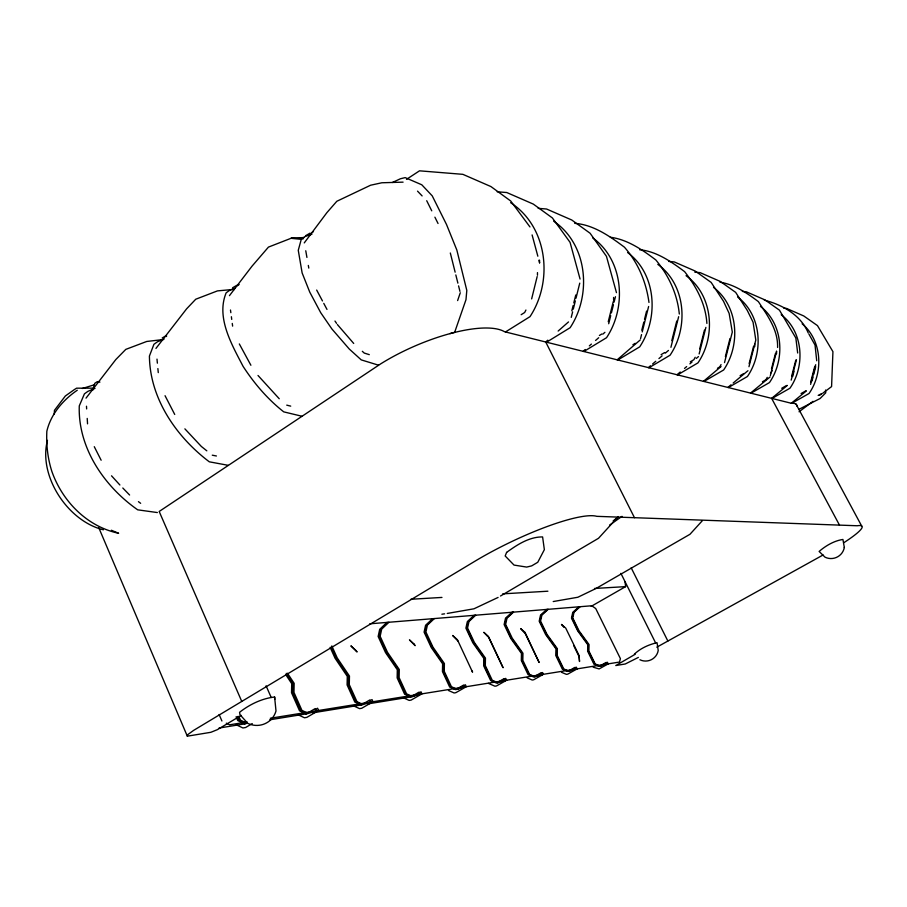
<?xml version="1.0" encoding="UTF-8"?>
<svg xmlns="http://www.w3.org/2000/svg" width="907" height="907" viewBox="0 0 907 907"><rect width="100%" height="100%" fill="white"/><g stroke="black" fill="none" stroke-linecap="round" stroke-linejoin="round"><path stroke-width="1.36" d="M607.565 663.981L599.799 666.248L594.595 664.071L588.28 651.135L588.382 644.605L578.383 630.887L572.124 618.075L573.405 612.304L579.505 606.76M496.05 682.393L491.447 680.409L484.497 665.681L484.633 658.255L473.613 642.655L466.731 628.086L468.171 621.544L474.917 615.263M410.52 696.213L405.576 694.002L398.128 677.778L398.298 669.627L386.495 652.428L379.149 636.408L380.702 629.22L387.958 622.338M286.227 673.357L292.938 683.493L292.746 692.551L300.739 710.6L306.283 713.185M292.938 683.493L292.746 692.551L300.739 710.6M361.02 704.206L355.907 701.871L348.197 684.774L348.367 676.191L336.146 658.085L331.248 647.235L336.146 658.085M54.205 414.42L54.477 410.315L65.349 395.985L74.431 389.534L76.573 388.185L93.534 388.151M531.649 298.902L537.159 276.556M571.818 310.852L573.133 305.557M573.791 302.915L575.764 294.979M571.251 317.371L572.612 311.895M573.292 309.151L575.333 300.931M576.013 298.199L579.754 283.131M608.246 321.702L613.268 301.6M608.688 323.742L610.717 315.636M611.397 312.926L613.427 304.82M614.096 302.11L615.456 296.702M641.782 330.205L643.845 322.019M644.526 319.287L646.589 311.09M640.535 338.64L641.544 334.615M642.224 331.939L648.618 306.498M671.804 340.613L676.758 321.01M670.908 347.313L678.651 316.702M699.682 348.9L704.456 330.114M699.138 353.945L705.884 327.404M725.385 356.553L729.988 338.504M724.512 362.607L732.312 332.064L729.149 313.425L723.537 301.317L711.156 282.417L695.204 271.057L674.275 261.93L668.754 261.42M749.137 363.616L753.581 346.259M748.967 366.711L755.803 340.057L753.082 322.246L747.3 310.443L735.656 292.371L720.215 281.408L700.136 272.644L694.785 272.145M771.494 368.888L775.462 353.447M770.338 375.657L776.551 351.497M791.641 376.269L795.802 360.136M791.187 380.135L796.448 359.784M792.65 376.564L794.033 371.201M810.733 381.949L814.769 366.371M810.609 384.364L815.71 364.716M812.014 380.929L813.023 377.04M813.692 374.455L815.71 366.677M92.707 390.327L94.816 383.287L97.174 381.745L99.929 382.108M47.47 440.337C38.015 476.062 67.957 521.31 103.421 529.79M457.627 300.58L460.291 292.746M241.251 715.374L217.295 729.693L210.843 732.3L187.318 736.178L187.942 734.489L193.633 730.373L474.928 561.229A93.104 18.412 -25.9 0 1 596.783 516.332L857.172 525.754A61.064 7.8 -27.2 0 1 843.884 542.658M525.924 310.035L524.654 312.507L521.151 314.706M695.193 357.279L693.912 359.671L690.272 361.825M721.042 364.591L719.807 366.893L717.46 368.265M767.243 377.357L765.939 379.75L762.424 381.768M770.939 372.89L772.242 370.498M304.253 242.906L326.894 212.646L336.826 201.275L370.612 185.221L381.836 182.772L403.082 182.148M229.448 295.659L251.999 266.204L268.449 247.101L290.988 238.314L304.117 237.487M86.018 398.139L115.824 359.546L125.801 349.376L146.741 341.463L163.237 339.547M155.947 348.424L186.615 308.833L195.753 299.219L217.476 290.886L233.621 289.412M634.39 654.14C640.421 648.358 648.89 644.503 657.053 642.723L658.221 650.5C656.702 658.924 647.519 663.493 639.866 659.74M702.347 520.686L689.966 534.291L596.012 588.496L577.861 597.248L553.225 601.545M386.96 622.417L379.693 629.311L378.14 636.499L385.498 652.541L397.311 669.751L397.153 677.914L404.601 694.161L410.769 696.916L419.102 692.12L420.043 694.161M388.944 622.247L381.7 629.129L380.146 636.306L387.493 652.314L399.284 669.491L399.125 677.642L406.574 693.844L411.495 696.054M432.582 618.71L425.576 625.286L424.091 632.134L431.199 647.417L442.605 663.788L442.457 671.565L449.657 687.018L455.609 689.649L463.636 685.057L464.543 686.996M433.478 618.631L426.494 625.206L424.998 632.043L432.117 647.315L443.5 663.675L443.353 671.441L450.552 686.882L455.314 688.98M434.385 618.563L427.401 625.127L425.905 631.964L433.013 647.213L444.396 663.55L444.26 671.316L451.448 686.746L456.198 688.832M474.089 615.331L467.343 621.612L465.903 628.166L472.785 642.746L483.816 658.369L483.68 665.795L490.642 680.533L496.39 683.028L504.122 678.629L505.006 680.488L506.605 680.227L505.732 678.379L498.011 682.767L492.263 680.273L485.313 665.568L485.449 658.153L474.44 642.553L467.558 628.007L468.998 621.476L475.733 615.195M512.024 612.248L505.505 618.268L504.122 624.538L510.788 638.483L521.457 653.414L521.332 660.511L528.067 674.604L533.622 676.985L541.094 672.767L541.944 674.536L543.406 674.298L542.556 672.541L535.107 676.747M512.784 612.18L506.265 618.2L504.882 624.458L511.548 638.392L522.205 653.312L522.069 660.409L528.815 674.491L533.248 676.395M513.532 612.123L507.024 618.132L505.641 624.39L512.296 638.301L522.954 653.221L522.829 660.307L529.563 674.377L533.996 676.271M546.83 609.413L540.515 615.195L539.189 621.204L545.651 634.56L555.98 648.868L555.866 655.682L562.385 669.173L567.759 671.441L574.981 667.393L575.798 669.094L577.147 668.867L576.33 667.189L569.12 671.225M547.522 609.357L541.218 615.139L539.892 621.136L546.343 634.481L556.66 648.777L556.547 655.58L563.066 669.071L567.363 670.885M548.213 609.3L541.921 615.071L540.583 621.068L547.034 634.412L557.351 648.686L557.238 655.489L563.757 668.958L568.043 670.772M578.87 606.817L572.759 612.361L571.478 618.132L577.748 630.966L587.747 644.684L587.645 651.226L593.972 664.173L599.164 666.35L606.148 662.45L606.953 664.071L608.189 663.879L607.395 662.257L600.423 666.146L595.23 663.981L588.915 651.045L589.017 644.514L579.029 630.818L572.77 618.007L574.052 612.248L580.14 606.704M547.794 340.182L545.719 341.996L634.481 517.693M558.145 331.055L568.496 321.94M583.088 351.326L585.174 349.512M589.335 345.896L591.409 344.082M595.57 340.465L598.688 337.744M602.849 334.127L604.924 332.313M617.168 359.818L640.195 339.978M648.358 367.607L650.466 365.793M652.587 363.99L655.761 361.281M658.936 358.571L662.11 355.861M665.284 353.152L668.459 350.442M677.007 374.75L680.227 372.029M684.524 368.401L686.667 366.587M689.887 363.854L692.03 362.04M696.327 358.412L698.469 356.598M613.121 520.981L618.336 516.582L598.507 538.293L500.505 596.012M703.435 381.348L721.065 366.541M727.868 387.436L731.042 384.795M733.151 383.037L747.946 370.714M750.543 393.094L769.986 377.006M787.344 385.43L771.63 398.354L839.474 525.108M241.761 701.428L159.179 511.48L380.566 363.945A90.632 29.307 -23.5 0 1 504.541 331.724L791.301 403.264L806.368 390.94M166.072 336.576L166.661 336.1M237.509 285.671L239.153 284.492M311.77 232.748L313.482 231.534M822.853 393.128L831.583 386.597L832.932 351.655L817.468 325.613L803.772 315.965L786.505 308.425L783.773 308.153M799.056 411.778L813.023 401.325M77.265 390.237C63.071 399.908 50.803 414.204 46.847 431.199C46.189 444.827 47.697 458.364 51.846 471.379C62.334 501.288 87.049 526.638 118.624 533.271L111.368 530.244M609.572 525.108L622.021 516.355M406.506 179.359L419.51 170.822L462.865 174.337L490.914 186.559L510.698 200.991L529.949 226.931M505.505 331.939L530.017 316.634C553.451 280.909 547.805 226.943 510.641 202.692M546.581 342.188L570.14 327.688C591.931 294.673 587.713 244.346 553.678 221.172M599.391 335.477L601.794 334.003M583.87 351.485L606.534 337.71C626.873 307.076 623.801 260.105 592.645 237.838M632.916 344.717L635.229 343.322M617.871 359.966L639.707 346.848C658.901 318.142 656.498 274.005 627.667 252.577M661.09 354.66L664.638 352.551M648.993 367.732L670.069 355.215C688.821 327.472 685.987 284.719 657.802 264.368M247.033 722.482L244.686 723.877L237.77 720.566L236.103 716.745M252.259 723.559L245.604 727.516L242.895 727.958L236.171 724.738M677.597 374.874L697.948 362.891C716.111 336.27 713.185 295.149 686.043 275.694M498.079 597.43L473.942 608.801L447.276 613.449M315.341 709.546L317.586 708.22L318.595 710.487L306.883 717.358L304.469 717.766L298.188 714.818M703.968 381.45L723.65 369.977C740.758 344.977 738.593 306.339 713.571 287.417M236.931 285.252L232.611 287.757L233.666 289.968M162.194 337.982L166.457 335.499M369.875 700.839L372.029 699.592L373.004 701.723L361.746 708.265L359.58 708.628L353.526 705.861M305.738 235.627L310.103 233.099M740.112 375.668L743.74 373.559M728.366 387.538L747.413 376.518C764 352.46 761.778 315.194 737.618 297.031M412.73 696.61L421.041 691.814L421.982 693.844L411.154 700.079L409.193 700.408L403.366 697.789M750.996 393.185L769.453 382.584C785.383 359.603 783.387 323.98 760.451 306.407M591.194 606.352L625.592 586.636L625.025 581.602M457.389 689.354L460.824 687.393M463.114 686.089L465.404 684.774L466.311 686.712L455.87 692.665L454.101 692.971L448.477 690.488M781.709 388.287L786.584 385.498M772.05 398.434L789.94 388.23C805.427 366.043 803.375 331.611 781.188 314.695M801.085 393.547L805.824 390.86M791.686 403.332L809.044 393.502C823.613 372.641 822.264 340.544 802.151 323.81M506.605 680.227L496.548 685.93L494.927 686.202L488.408 683.368M543.406 674.298L533.69 679.774L532.216 680.023L527.171 677.858M577.147 668.867L567.759 674.128L566.399 674.354L561.524 672.291M608.189 663.879L599.108 668.935L593.133 667.167M635.183 654.287L615.774 665.545L625.274 663.981L638.347 657.428M656.793 647.19L823.103 554.971M799.101 409.238L820.087 398.524L825.721 392.856L825.563 390.044M818.182 395.418L821.833 393.559M819.146 395.395L821.583 394.16M392.368 182.5L400.429 178.758L405.168 177.613L421.789 184.79L432.231 195.867L446.516 224.505L456.845 250.06L466.81 290.421L465.983 299.684L454.656 332.336L449.951 333.629M94.997 388.377L87.922 391.348L84.43 393.842L79.272 405.917C77.843 447.922 104.305 486.481 137.705 509.836L157.353 512.557M164.042 339.139L157.569 341.712L153.929 344.297L149.417 356.077C149.848 398.536 176.355 436.913 209.302 461.81L228.224 465.325M234.788 288.324L229.947 290.115L226.16 292.802C215.9 317.597 231.795 344.547 243.042 366.292C254.175 383.434 267.644 399.205 283.755 411.869L301.895 416.234M82.435 388.479L94.351 384.772M311.929 234.221L305.228 236.444L301.294 239.244L298.267 250.321L302.133 272.939L309.763 292.145L320.715 312.688L331.951 329.037L349.24 348.991L361.247 359.886L378.502 365.17M317.405 710.68L307.382 713.696L269.742 719.807M371.927 701.905L362.301 704.784L312.881 712.811M421.007 694.002L411.744 696.769L367.8 703.9M456.493 689.501L461.595 687.994M497.195 682.892L505.8 680.352M534.359 676.86L542.669 674.423M568.44 671.339L576.478 668.981M318.595 710.487L316.203 710.873L315.194 708.594L306.181 713.9L299.525 710.793L291.532 692.721L291.725 683.651L285.75 674.638M247.067 721.995L229.618 724.806L226.308 723.174M270.309 718.253L619.504 662.053L620.411 658.629L595.729 608.552L591.783 605.763L369.807 623.812M219.018 728.049L246.035 723.661M441.879 614.22L444.577 613.835M274.606 696.995C261.817 698.503 249.618 704.422 239.55 712.312L239.936 714.614L247.781 723.367C259.062 728.786 272.519 723.128 276 710.986L274.606 696.995L274.764 699.376M410.882 599.266L441.958 597.43M502.693 593.858L547.896 591.205M594.516 588.462L625.592 586.636M303.46 238.722L290.988 238.314L301.623 239.029M497.172 191.785L506.775 192.533L533.316 204.098L552.352 217.918L570.061 242.339L580.061 279.05M538.168 208.338L546.57 209.018L571.761 220.004L590.094 233.246L606.454 256.33L616.465 292.644M574.687 223.337C593.393 224.653 609.833 236.262 624.435 247.192C638.154 262.894 646.169 281.896 648.981 302.462M610.366 237.26C627.349 239.425 642.394 249.822 655.829 259.946C668.708 275.501 677.291 293.823 679.32 314.037M639.605 249.731C656.498 251.273 671.339 261.772 684.626 271.647C696.406 286.793 705.657 303.924 706.893 323.414M719.931 282.168C734.262 284.379 746.926 293.063 758.365 301.6C767.526 315.647 778.115 329.842 777.594 347.472M742.334 291.408L746.37 291.805L764.941 299.9L779.453 310.171L795.847 337.994L797.672 352.993M764.306 300.115C782.31 304.797 800.779 314.922 808.239 332.982M212.272 455.189L216.422 455.983M286.737 405.146L290.716 406.132M369.296 354.648L364.24 353.061L362.324 351.315M362.108 704.025L356.995 701.701L349.286 684.626L349.467 676.055L337.245 657.96L331.815 645.92M307.496 712.993L301.952 710.408L293.97 692.381L294.163 683.334L287.451 673.209M245.094 722.346L240.48 720.147L238.824 716.326M239.119 720.362L237.464 716.53L239.119 720.362L244.879 723.106M138.442 501.662L140.653 503.317M206.819 450.836L201.365 446.471L184.881 428.852M279.231 398.74L258.007 375.475M119.883 484.984L111.527 475.812M122.796 488L129.599 495.007M417.526 191.139L422.118 195.923M457.922 641.022L452.684 635.49L457.389 639.707L472.57 672.178L472.105 670.999M487.966 636.782L483.828 632.315L488.42 636.385L503.079 667.733L488.794 637.666M564.063 627.361L561.478 624.424L565.741 628.12L579.108 655.568L579.528 661.509L579.097 656.668L573.655 645.478M337.37 324.536L353.707 343.447M250.899 365.26L239.323 343.946M334.978 321.044L336.576 323.368M808.931 334.127L815.03 345.057L816.719 360.782M796.063 404.148L861.627 525.924M316.668 290.059L322.473 300.943M323.765 303.369L326.985 309.412M165.051 395.701L174.722 414.454M94.271 446.686L101.142 460.234M631.181 567.816L667.869 641.056M620.898 573.349L655.625 642.927M426.709 200.708L431.743 210.832M434.895 217.17L438.036 223.496M572.124 618.075L578.383 630.887M588.269 651.135L594.595 664.071M466.731 628.086L473.613 642.655M484.485 665.681L491.447 680.409M379.149 636.408L386.495 652.428M398.139 677.778L405.576 694.002M370.861 702.075L369.886 699.921L361.224 704.966L354.818 702.041L347.098 684.932L347.279 676.339L335.046 658.21L330.137 647.349M348.186 684.785L355.907 701.871M266.08 685.817L271.204 697.472M219.12 714.512L221.909 720.986M98.738 527.613L187.318 736.178M532.103 234.924L537.84 256.216M538.905 260.218L539.631 262.883M450.325 252.996L455.133 272.179M455.824 274.923L457.888 283.143M458.568 285.886L459.951 291.374M305.761 250.751L306.929 257.429M308.323 265.434L308.788 268.098M230.48 310.013L230.843 312.688M231.376 316.724L231.727 319.411M232.271 323.436L232.623 326.123M156.99 359.115L157.376 363.174M157.886 368.571L158.272 372.618M86.482 406.223L86.641 408.932M87.219 418.422L87.548 423.841M776.517 351.111L776.539 353.809M754.715 343.844L754.749 346.644M613.586 297.439L613.608 300.251M539.529 260.196L539.54 262.815M537.466 272.61L537.477 275.24M791.301 403.264A60.009 10.419 -26.5 0 1 796.799 405.996M506.616 552.397L505.176 555.968L514.031 565.084L526.684 567.079L531.672 565.877L537.772 562.272L544.359 549.665L542.601 536.933C529.257 536.774 517.069 544.801 506.616 552.397M844.315 547.477C842.705 556.308 833.102 561.082 825.041 557.193L819.123 551.456C825.733 545.719 834.247 540.731 842.92 539.461L844.315 547.477M525.085 632.462L520.652 628.574L525.3 633.71L539.132 662.484L525.085 632.462M414.329 644.31L409.465 639.889L415.1 645.671L414.329 644.31M355.986 650.557L350.896 645.841L357.086 651.963L355.986 650.557"/></g></svg>
